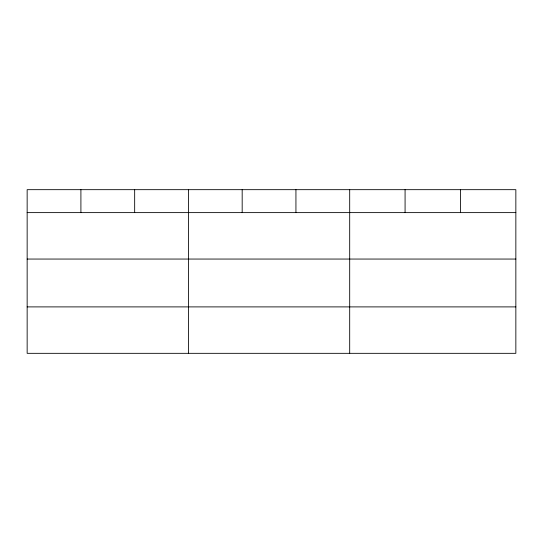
<?xml version="1.0" encoding="UTF-8"?>
<svg xmlns="http://www.w3.org/2000/svg" width="543" height="543" viewBox="0 0 543 543"><rect width="100%" height="100%" fill="white"/><g stroke="black" fill="none" stroke-linecap="round" stroke-linejoin="round"><path stroke-width="0.81" d="M515.85 259.052L515.85 189.67L27.15 189.67L27.15 353.33L515.85 353.33L515.85 259.052L27.15 259.052M27.15 212.618L515.85 212.618M27.15 306.897L515.85 306.897M460.464 189.67L460.464 212.618M405.078 189.67L405.078 212.618M349.692 189.67L349.692 353.33M295.935 189.67L295.935 212.618M242.178 189.67L242.178 212.618M188.421 189.67L188.421 353.33M134.664 189.67L134.664 212.618M80.907 189.67L80.907 212.618"/></g></svg>
